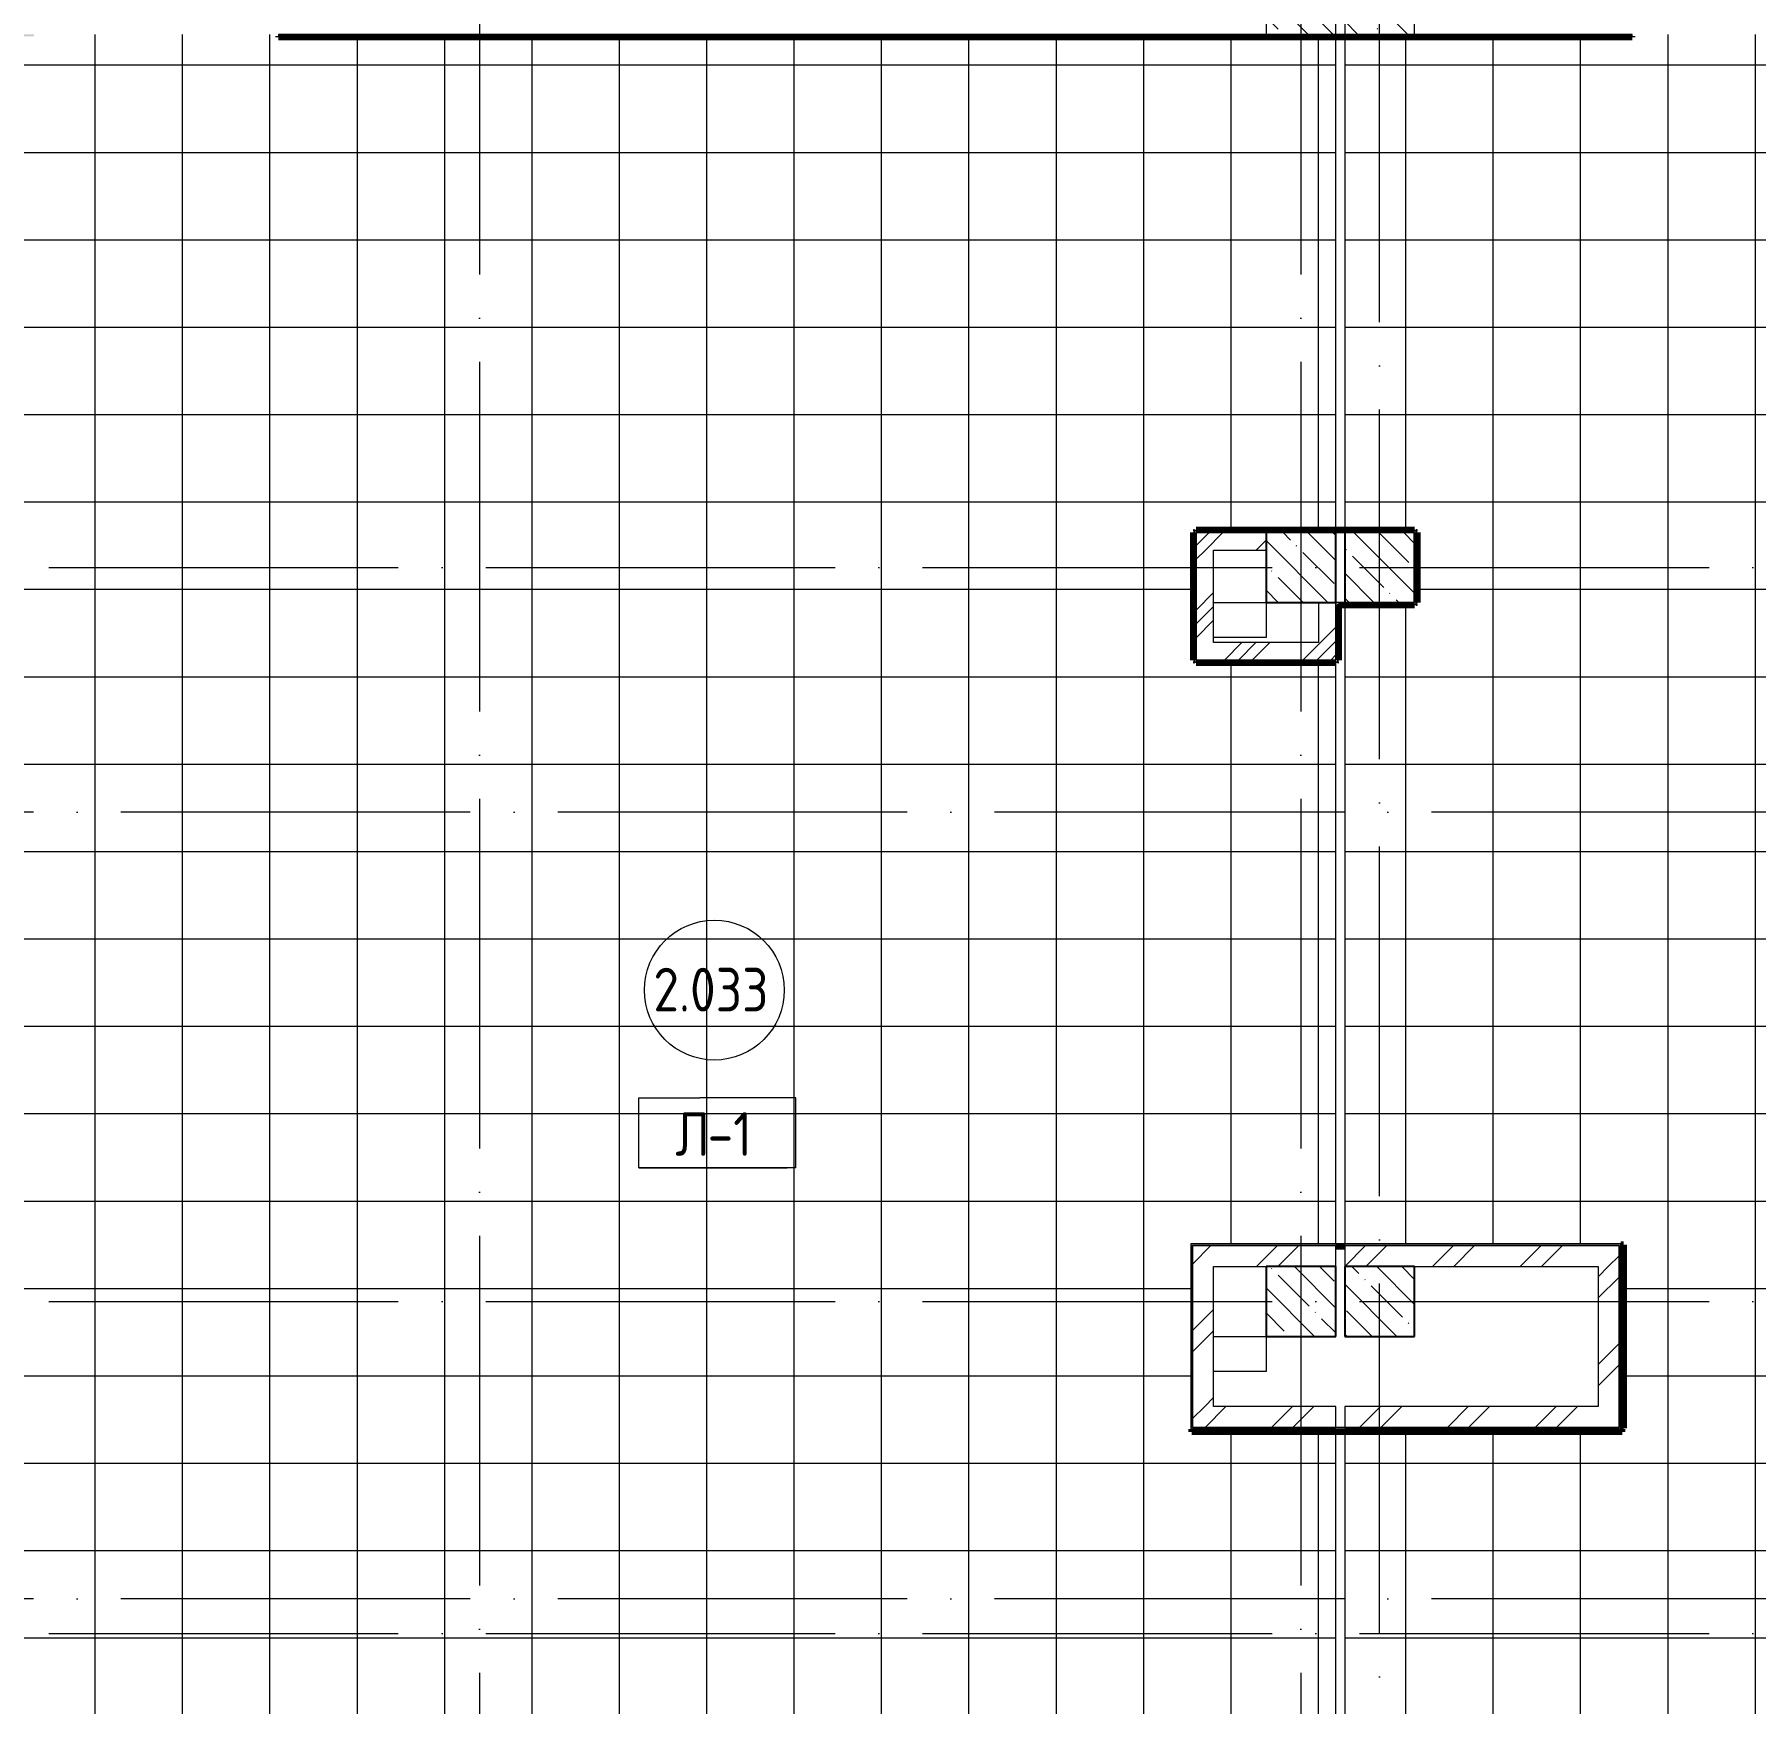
# Model space of a CAD drawing. Header units: millimetres. Extents: x 97 to 214665, y -4577 to 61202.
# Drawn here: x 163851 to 173699, y 26025 to 35575 of the extents above; entities that cross this region are included whole.
import ezdxf

# ---------------------------------------------------------------- set-up
doc = ezdxf.new("R2010")
doc.units = ezdxf.units.MM
doc.linetypes.add('ADSK_Линия сетки', pattern=[2500, 2000, -250, 0, -250])
for name, color, linetype, lineweight in [('A-AREA-____-IDEN', 2, 'Continuous', 20), ('A-FLOR-____-IDEN', 11, 'Continuous', 20), ('A-FLOR-____-OTLN', 192, 'Continuous', 9), ('A-FLOR-____-PATT', 8, 'Continuous', 9), ('A-WALL-____-MCUT', 113, 'Continuous', 9), ('A-WALL-____-PATT', 111, 'Continuous', 9), ('I-WALL-____-OTLN', 2, 'Continuous', 9), ('S-COLS-____-MCUT', 52, 'Continuous', 9), ('S-COLS-____-OTLN', 52, 'Continuous', 9), ('S-GRID-____-OTLN', 1, 'Continuous', 9)]:
    doc.layers.add(name, color=color, linetype=linetype, lineweight=lineweight)
doc.styles.add('GOST Common', font='GOST_Common.ttf', dxfattribs={"width": 0.9, "height": 250})
pattern_1 = [(135, (0, 0), (-142.5612, -142.5612), []), (135, (142.56, 0), (-142.5612, -142.5612), [252.016, -50.403, 3.353, -47.05])]
pattern_2 = [(45, (0, 0), (-251.4472, 251.4472), []), (45, (0, 381), (-251.4472, 251.4472), [])]
pattern_3 = [(45, (0, 0), (-224.5064, 224.5064), []), (45, (79.38, 0), (0, 449.0128), []), (45, (-79.38, 0), (0, 449.0128), [])]

# ---------------------------------------------------------------- blocks, each defined once
blk = doc.blocks.new('BSC_Колонна _Прямоугольная - 400x400-31495036-О_АИ_ПП_4_200_Целиком')
at = {"layer": 'S-COLS-____-OTLN', "lineweight": 5}
h = blk.add_hatch(dxfattribs=at)
h.set_pattern_fill('FP_49', color=256, style=0, pattern_type=2)
h.set_pattern_definition([(135, (-114050, -28325), (-142.5612, -142.5612), []), (135, (-113907.44, -28325), (-142.5612, -142.5612), [252.016, -50.403, 3.353, -47.05])])
h.paths.add_polyline_path([(-200, -200), (200, -200), (200, 200), (-200, 200)])
at = {"layer": 'S-COLS-____-MCUT', "color": 130, "lineweight": 25}
for p, q in [((200, 200), (-200, 200)), ((-200, 200), (-200, -200)), ((200, -200), (200, 200)), ((-200, -200), (200, -200))]:
    blk.add_line(p, q, dxfattribs=at)
blk = doc.blocks.new('BSC_Колонна _Прямоугольная - 400x400-V17-О_АИ_ПП_4_200_Целиком')
at = {"layer": 'S-COLS-____-OTLN', "lineweight": 5}
h = blk.add_hatch(dxfattribs=at)
h.set_pattern_fill('FP_51', color=256, style=0, pattern_type=2)
h.set_pattern_definition([(135, (-114050, -32525), (-142.5612, -142.5612), []), (135, (-113907.44, -32525), (-142.5612, -142.5612), [252.016, -50.403, 3.353, -47.05])])
h.paths.add_polyline_path([(-200, -200), (200, -200), (200, 200), (-200, 200)])
at = {"layer": 'S-COLS-____-MCUT', "color": 130, "lineweight": 25}
for p, q in [((200, 200), (-200, 200)), ((-200, 200), (-200, -200)), ((200, -200), (200, 200)), ((-200, -200), (200, -200))]:
    blk.add_line(p, q, dxfattribs=at)
blk = doc.blocks.new('0083_СОШ675_АР_R22_rvt-1-О_АИ_ПП_4_200_Целиком')
at = {"layer": 'A-WALL-____-PATT', "lineweight": 5}
h = blk.add_hatch(dxfattribs=at)
h.set_pattern_fill('FP_15', color=10, style=0, pattern_type=2)
h.set_pattern_definition(pattern_3)
h.paths.add_polyline_path([(113400.5, 32625), (113400.5, 32725), (113000, 32725), (113000, 32625), (113249.1, 32625)])
h = blk.add_hatch(dxfattribs=at)
h.set_pattern_fill('FP_15', color=10, style=0, pattern_type=2)
h.set_pattern_definition(pattern_3)
h.paths.add_polyline_path([(113100, 31995), (113100, 32625), (113000, 32625), (113000, 31995)])
h = blk.add_hatch(dxfattribs=at)
h.set_pattern_fill('FP_15', color=10, style=0, pattern_type=2)
h.set_pattern_definition(pattern_3)
h.paths.add_polyline_path([(113800, 32095), (113800, 32325), (113700, 32325), (113700, 32095)])
h = blk.add_hatch(dxfattribs=at)
h.set_pattern_fill('FP_15', color=10, style=0, pattern_type=2)
h.set_pattern_definition(pattern_3)
h.paths.add_polyline_path([(113100, 31995), (113800, 31995), (113800, 32095), (113100, 32095)])
h = blk.add_hatch(dxfattribs=at)
h.set_pattern_fill('FP_11', color=10, style=0, pattern_type=2)
h.set_pattern_definition(pattern_2)
h.paths.add_polyline_path([(113800, 28525), (113800, 28645), (112980, 28645), (112980, 28525), (113249.1, 28525)])
h = blk.add_hatch(dxfattribs=at)
h.set_pattern_fill('FP_11', color=10, style=0, pattern_type=2)
h.set_pattern_definition(pattern_2)
h.paths.add_polyline_path([(115420, 28525), (115420, 28645), (113850, 28645), (113850, 28525), (115300, 28525)])
h = blk.add_hatch(dxfattribs=at)
h.set_pattern_fill('FP_11', color=10, style=0, pattern_type=2)
h.set_pattern_definition(pattern_2)
h.paths.add_polyline_path([(113100, 27725), (113100, 28525), (112980, 28525), (112980, 27725)])
h = blk.add_hatch(dxfattribs=at)
h.set_pattern_fill('FP_11', color=10, style=0, pattern_type=2)
h.set_pattern_definition(pattern_2)
h.paths.add_polyline_path([(115420, 27725), (115420, 28525), (115300, 28525), (115300, 27725)])
h = blk.add_hatch(dxfattribs=at)
h.set_pattern_fill('FP_11', color=10, style=0, pattern_type=2)
h.set_pattern_definition(pattern_2)
h.paths.add_polyline_path([(113800, 27605), (113800, 27725), (112980, 27725), (112980, 27605), (113249.1, 27605)])
h = blk.add_hatch(dxfattribs=at)
h.set_pattern_fill('FP_11', color=10, style=0, pattern_type=2)
h.set_pattern_definition(pattern_2)
h.paths.add_polyline_path([(115420, 27605), (115420, 27725), (113850, 27725), (113850, 27605), (114215.5, 27605)])
at = {"layer": 'S-COLS-____-OTLN', "lineweight": 5}
h = blk.add_hatch(dxfattribs=at)
h.set_pattern_fill('FP_31', color=256, style=0, pattern_type=2)
h.set_pattern_definition(pattern_1)
h.paths.add_polyline_path([(113400, 35575), (113800, 35575), (113800, 35975), (113400, 35975), (113400, 35775)])
h = blk.add_hatch(dxfattribs=at)
h.set_pattern_fill('FP_31', color=256, style=0, pattern_type=2)
h.set_pattern_definition(pattern_1)
h.paths.add_polyline_path([(113850, 35575), (114250, 35575), (114250, 35975), (113850, 35975), (113850, 35775)])
h = blk.add_hatch(dxfattribs=at)
h.set_pattern_fill('FP_31', color=256, style=0, pattern_type=2)
h.set_pattern_definition(pattern_1)
h.paths.add_polyline_path([(113800, 32325), (113800, 32725), (113400, 32725), (113400, 32325)])
h = blk.add_hatch(dxfattribs=at)
h.set_pattern_fill('FP_31', color=256, style=0, pattern_type=2)
h.set_pattern_definition(pattern_1)
h.paths.add_polyline_path([(113800, 28125), (113800, 28525), (113400, 28525), (113400, 28125)])
at = {"layer": 'A-FLOR-____-OTLN', "color": 90}
for p, q in [((113100, 32325), (113400, 32325)), ((113400, 32325), (113400, 32125)), ((113400, 32125), (113100, 32125)), ((113100, 28125), (113400, 28125)), ((113400, 28125), (113400, 27925)), ((113400, 27925), (113100, 27925))]:
    blk.add_line(p, q, dxfattribs=at)
at = {"layer": 'A-WALL-____-MCUT', "color": 50, "lineweight": 13}
for p, q in [((113400.5, 32725), (113000, 32725)), ((113000, 32725), (113000, 32625)), ((113400.5, 32625), (113400.5, 32725)), ((113000, 32625), (113000, 31995)), ((113100, 32625), (113400.5, 32625)), ((113100, 32095), (113100, 32625)), ((113800, 32325), (113700, 32325)), ((113700, 32325), (113700, 32095)), ((113800, 32095), (113800, 32325)), ((113700, 32095), (113100, 32095)), ((113800, 31995), (113800, 32095)), ((113000, 31995), (113100, 31995)), ((113100, 31995), (113800, 31995)), ((113800, 28645), (112980, 28645)), ((112980, 28645), (112980, 28525)), ((113800, 28525), (113800, 28645)), ((115420, 28645), (113850, 28645)), ((113850, 28645), (113850, 28525)), ((115420, 28525), (115420, 28645)), ((112980, 28525), (112980, 27725)), ((113100, 27725), (113100, 28525)), ((113100, 28525), (113800, 28525)), ((114250, 28525), (115300, 28525)), ((115300, 28525), (115300, 27725)), ((115420, 27725), (115420, 28525)), ((112980, 27725), (112980, 27605)), ((113800, 27725), (113100, 27725)), ((113800, 27605), (113800, 27725)), ((115300, 27725), (113850, 27725)), ((113850, 27725), (113850, 27605)), ((115420, 27605), (115420, 27725)), ((112980, 27605), (113800, 27605)), ((113850, 27605), (115420, 27605))]:
    blk.add_line(p, q, dxfattribs=at)
at = {"layer": 'S-COLS-____-MCUT', "color": 130, "lineweight": 25}
for p, q in [((113400, 35575), (113800, 35575)), ((113850, 35575), (114250, 35575)), ((113800, 32725), (113400, 32725)), ((113400, 32725), (113400, 32325)), ((113800, 32325), (113800, 32725)), ((113400, 32325), (113800, 32325)), ((113800, 28525), (113400, 28525)), ((113400, 28525), (113400, 28125)), ((113800, 28125), (113800, 28525)), ((113400, 28125), (113800, 28125))]:
    blk.add_line(p, q, dxfattribs=at)
at = {"layer": 'S-COLS-____-OTLN', "color": 90}
for p, q in [((113400, 35775), (113400, 35575)), ((113800, 35575), (113800, 35775)), ((113850, 35775), (113850, 35575)), ((114250, 35575), (114250, 35775))]:
    blk.add_line(p, q, dxfattribs=at)
at = {"layer": 'S-COLS-____-OTLN', "color": 90, "lineweight": 9}
for name, p in [('BSC_Колонна _Прямоугольная - 400x400-V17-О_АИ_ПП_4_200_Целиком', (114050, 32525)), ('BSC_Колонна _Прямоугольная - 400x400-31495036-О_АИ_ПП_4_200_Целиком', (114050, 28325))]:
    blk.add_blockref(name, p, dxfattribs=at)
blk = doc.blocks.new('ADSK_Марка_Перекрытие - Типоразмер_ADSK_Марка-158127-О_АИ_ПП_4_200_Целиком')
at = {"layer": 'A-FLOR-____-IDEN'}
for p, q in [((-4.5, 4), (-1, 4)), ((-4.5, 0), (-4.5, 4)), ((4.5, 4), (-1, 4)), ((4.5, 0), (4.5, 4)), ((4.5, 0), (-4.5, 0)), ((-4.5, 0), (4, 0))]:
    blk.add_line(p, q, dxfattribs=at)
blk = doc.blocks.new('ADSK_Марка_Помещение_ОдноЗначение - Номер-159740-О_АИ_ПП_4_200_Целиком')
at = {"layer": 'A-AREA-____-IDEN'}
blk.add_circle((0, 0), 4, dxfattribs=at)

msp = doc.modelspace()

# ---------------------------------------------------------------- hatches: boundary and pattern name
at = {"layer": 'A-FLOR-____-PATT'}
h = msp.add_hatch(dxfattribs=at)
h.set_pattern_fill('FP_209', color=256, style=0, pattern_type=2)
h.set_pattern_definition([(0, (178198.1, 22900), (0, 500), []), (90, (178198.1, 22900), (-500, 3e-14), [])])
h.paths.add_polyline_path([(193298.098584, 10225), (193298.115584, 10225.000586), (192973.37606, 10225)])
h.paths.add_polyline_path([(185898.062836, 10225), (185898.115584, 10225.000586), (183309.843938, 10225)])
h.paths.add_polyline_path([(179289.177231, 10225), (179289.177231, 10434.956298), (178498.114412, 10434.956298), (178498.114412, 10424.999417), (178898.09249, 10424.999414), (178898.114412, 10431.956298), (179286.177231, 10431.956298), (179286.185272, 10225)])
h.paths.add_polyline_path([(179304.177231, 10225), (182198.115584, 10225), (182198.115584, 10240), (182533.478808, 10240), (182533.478808, 10429.898442), (182538.478808, 10429.898442), (182538.478808, 10434.999414), (182548.478808, 10434.999414), (182549.224522, 10439.999414), (182948.478808, 10439.999414), (182948.478808, 10434.999414), (182958.478808, 10434.999414), (182958.478808, 10424.999414), (182963.478808, 10424.999414), (182963.478808, 10240.000586), (189783.478808, 10240.000586), (189783.478808, 10429.898442), (189788.478808, 10429.898442), (189788.478808, 10435.000586), (189798.478808, 10435.000586), (189799.22461, 10440.000586), (190198.478808, 10440.000586), (190198.478808, 10435.000586), (190208.478808, 10435.000586), (190208.478808, 10429.898442), (190213.478808, 10429.898442), (190213.478808, 10240.000586), (193583.170911, 10240.000586), (193583.170911, 10429.898442), (193588.170911, 10429.898442), (193588.170911, 10435.000586), (193598.170911, 10435.000586), (193598.170911, 10440.000586), (193983.170911, 10440.000586), (193983.170911, 10645), (193998.09249, 10645), (193998.09249, 12345), (193983.170911, 12345), (193983.170911, 12930.000586), (193698.114412, 12930.000586), (193697.736004, 12935.000586), (193688.114412, 12935.000586), (193688.114412, 12945.000586), (193683.114412, 12945.000586), (193683.114412, 13645.000586), (193688.114412, 13645.000586), (193688.114412, 13655.000586), (193698.114412, 13655.000586), (193698.835408, 13660.000586), (193983.114412, 13660.000586), (193983.114412, 15710), (193798.114412, 15710), (193797.611854, 15715), (193788.114412, 15715), (193788.114412, 15724.999414), (193783.114412, 15724.999414), (193783.114412, 16124.999414), (193788.114412, 16125), (193788.114412, 16135), (193798.114412, 16135), (193799.127127, 16140), (193983.114412, 16140), (193983.114412, 19010), (193798.114412, 19010), (193798.09249, 19015), (193788.114412, 19015), (193788.114412, 19024.999998), (193783.114412, 19024.999998), (193783.114412, 19424.999414), (193788.114412, 19425), (193788.114412, 19435), (193798.114412, 19435), (193799.0926, 19440), (193983.114412, 19440), (193983.114412, 22410), (193798.114412, 22410), (193798.09249, 22415), (193788.114412, 22415), (193788.114412, 22425), (193783.114412, 22425), (193783.114412, 22690), (192653.114412, 22690), (192653.114412, 22415.999414), (192648.114412, 22415.999414), (192648.114412, 22405.999414), (192638.114412, 22405.999414), (192638.114412, 22400.999414), (190013.114412, 22400.999414), (190013.114412, 22360.499414), (189998.114412, 22360.499414), (189998.114412, 19480.499414), (190013.114412, 19480.499414), (190013.114412, 19439.999414), (190198.09249, 19439.999414), (190198.114412, 19434.999414), (190208.09249, 19434.999414), (190208.09249, 19424.999414), (190213.09249, 19424.999416), (190213.09249, 19024.999416), (190208.09249, 19024.999416), (190208.09249, 19014.999414), (190198.09249, 19014.999414), (190197.058121, 19009.999414), (190013.09249, 19009.999414), (190013.09249, 19014.999414), (189998.114412, 19014.999414), (189998.804032, 16135), (190063.09249, 16135), (190063.09249, 16139.999414), (190198.09249, 16139.999414), (190198.114412, 16134.999414), (190208.09249, 16134.999414), (190208.09249, 16124.999414), (190213.09249, 16124.999414), (190213.09249, 15724.999414), (190208.09249, 15724.999414), (190208.09249, 15714.999414), (190198.09249, 15714.999414), (190196.960415, 15709.999414), (189798.09249, 15709.999414), (189798.09249, 15714.999414), (189788.09249, 15714.999414), (189788.09249, 15724.999414), (189783.09249, 15724.999414), (189783.09249, 15910), (189788.09249, 15910), (189788.09249, 15925), (182958.09249, 15925), (182958.09249, 15860), (182963.09249, 15860), (182963.09249, 15724.999414), (182958.09249, 15724.999414), (182958.09249, 15714.999414), (182948.09249, 15714.999414), (182946.960415, 15709.999414), (182548.09249, 15709.999414), (182548.09249, 15714.999414), (182538.09249, 15714.999414), (182538.09249, 15724.999414), (182533.09249, 15724.999414), (182533.09249, 15910), (182538.09249, 15910), (182538.09249, 15925), (178908.09249, 15925), (178908.09249, 15860), (178913.09249, 15860), (178913.09249, 15724.999414), (178908.09249, 15724.999414), (178908.09249, 15714.999414), (178898.09249, 15714.999414), (178896.960477, 15709.999414), (178498.092552, 15709.999414), (178498.09249, 15714.999414), (178488.09249, 15714.999414), (178488.09249, 15724.999415), (178483.09249, 15724.999415), (178483.09249, 16124.999414), (178488.09249, 16124.999414), (178488.09249, 16134.999414), (178498.09249, 16134.999414), (178499.127086, 16139.999414), (178683.09249, 16139.999414), (178683.09249, 16134.999414), (178698.09249, 16134.999414), (178697.424681, 19014.999414), (178633.09249, 19014.999414), (178633.09249, 19009.999414), (178498.09249, 19009.999414), (178498.09249, 19014.999414), (178488.09249, 19014.999414), (178488.09249, 19024.999414), (178483.09249, 19025.888303), (178483.09249, 19424.999414), (178488.09249, 19425.894872), (178488.09249, 19435), (178498.09249, 19435), (178499.092639, 19440), (178683.09249, 19440), (178683.09249, 19435), (178698.09249, 19435), (178697.447711, 22415), (178633.09249, 22415), (178633.09249, 22410), (178498.09249, 22410), (178498.09249, 22415), (178488.09249, 22415), (178488.09249, 22425), (178483.09249, 22424.999414), (178483.09249, 22824.999414), (178488.09249, 22824.999414), (178488.09249, 22834.999414), (178498.09249, 22834.999414), (178498.114412, 22839.999414), (178898.09249, 22839.999414), (178898.114412, 22834.999414), (178908.09249, 22834.999414), (178908.09249, 22824.999414), (178913.09249, 22824.999414), (178913.09249, 22690), (178908.09249, 22690), (178908.09249, 22625), (182548.09249, 22625), (182548.09249, 22690), (182533.09249, 22690), (182533.09249, 22824.999414), (182538.09249, 22824.999414), (182538.09249, 22834.999414), (182548.09249, 22834.999414), (182548.114412, 22839.999414), (182948.09249, 22839.999414), (182948.114412, 22834.999414), (182958.09249, 22834.999414), (182958.09249, 22824.999414), (182963.09249, 22824.999414), (182963.09249, 22640), (182958.09249, 22640), (182958.09249, 22625), (189798.09249, 22625), (189798.09249, 22690), (189783.09249, 22690), (189783.09249, 22824.999414), (189788.09249, 22824.999414), (189788.09249, 22834.999414), (189798.09249, 22834.999414), (189798.114412, 22839.999414), (193983.114412, 22839.999414), (193983.114412, 24894.999414), (193998.114412, 24894.999414), (193998.114412, 27094.999414), (193983.114412, 27094.999414), (193983.114412, 28110.000984), (193798.09249, 28110.000984), (193798.09249, 28097.999812), (193693.09249, 28097.999812), (193693.09249, 27360.499812), (193653.09249, 27360.499812), (193653.09249, 28097.999812), (191938.09249, 28097.999812), (191938.09249, 27360.499812), (191898.09249, 27360.499812), (191898.09249, 28097.999812), (188448.09249, 28097.999812), (188448.09249, 28110.000984), (187948.09249, 28110.000984), (187948.09249, 28104.999812), (182463.09249, 28104.999812), (182463.09249, 28060.000984), (182470.114412, 28060.000984), (182470.114412, 27850.000984), (182465.114412, 27850.000984), (182465.114412, 27840.000984), (182455.114412, 27840.000984), (182455.114412, 27835.000984), (181941.09249, 27835.000984), (181941.09249, 27840.000984), (181931.09249, 27840.000984), (181931.09249, 27850.000984), (181926.09249, 27850.71925), (181926.09249, 28109.999414), (181931.09249, 28109.999414), (181931.09249, 28124.999414), (177521.09249, 28125), (177521.09249, 28109.999414), (176198.114412, 28109.999414), (176198.09249, 28114.999414), (176188.114412, 28114.999414), (176188.114412, 28124.999414), (176183.114412, 28124.999414), (176183.114412, 35559.999414), (175093.09249, 35559.999414), (175093.09249, 35574.999414), (172993.09249, 35575), (172993.09249, 35559.999414), (171348.09249, 35559.999414), (171348.114412, 32740), (171748.09249, 32740), (171748.114412, 32735), (171758.09249, 32735), (171758.09249, 32725), (171763.09249, 32725), (171763.09249, 32324.999414), (171758.09249, 32324.999414), (171758.09249, 32314.999414), (171748.09249, 32314.999414), (171748.09249, 32309.999414), (171348.09249, 32309.999414), (171349.179447, 28655), (172928.114412, 28655), (172928.114412, 28650), (172943.114412, 28650), (172943.114412, 27599.999414), (172928.114412, 27599.999414), (172928.114412, 27594.999414), (172935.614412, 27594.999414), (172935.614412, 27579.999414), (171348.09249, 27579.999414), (171348.114412, 22840), (171748.09249, 22840), (171748.114412, 22835), (171758.09249, 22835), (171758.09249, 22825), (171763.09249, 22824.999414), (171763.09249, 22424.999414), (171758.09249, 22424.999414), (171758.09249, 22414.999414), (171748.09249, 22414.999414), (171748.09249, 22409.999414), (171348.09249, 22409.999414), (171348.09249, 19439.999414), (171748.09249, 19439.999414), (171748.114412, 19434.999414), (171758.09249, 19434.999414), (171758.09249, 19424.999414), (171763.09249, 19424.110525), (171763.09249, 19024.999414), (171758.09249, 19024.999414), (171758.09249, 19014.999414), (171748.09249, 19014.999414), (171748.09249, 19009.999414), (171563.114998, 19009.999414), (171563.114998, 16139.999414), (171753.114998, 16139.999414), (171753.114998, 16134.999414), (171758.09249, 16134.999414), (171758.09249, 16124.999414), (171763.09249, 16124.999414), (171763.09249, 15724.999999), (171758.09249, 15724.999999), (171758.09249, 15715), (171748.09249, 15715), (171748.09249, 15710), (171563.114998, 15710), (171563.114998, 10440.000586), (171748.177231, 10440.000586), (171748.177231, 10424.999413), (171753.137506, 10425.000586), (171753.137506, 10429.962841), (171763.177231, 10429.962841), (171763.177231, 10240.000586), (175093.177231, 10240.000586), (175093.177231, 10427.956298), (175098.177231, 10427.956298), (175098.177231, 10442.956298), (175464.177231, 10442.956298), (175464.177231, 10437.956298), (175474.177231, 10437.956298), (175474.177231, 10427.956298), (175479.177231, 10427.956298), (175479.177231, 10240), (178483.114412, 10240), (178483.114412, 10434.956298), (178488.114412, 10434.956298), (178488.114412, 10449.956298), (182198.115584, 10449.956298), (182198.115584, 10434.956298), (179304.177231, 10434.675421), (179304.177231, 10225.125)])
h.paths.add_polyline_path([(175464.177231, 10225), (175464.177231, 10427.956298), (175108.177231, 10427.956298), (175108.177231, 10225.000586), (175111.177231, 10225.000586), (175111.177231, 10424.956298), (175461.177231, 10424.956298), (175461.177231, 10225)])
h.paths.add_polyline_path([(193602.753943, 10225.000586), (193602.753943, 10424.956298), (193598.170911, 10424.687136), (193598.170911, 10225.000586)])
h.paths.add_polyline_path([(190198.114412, 10225.000586), (190198.478808, 10225.022689), (190198.114412, 10235.000586)])
h.paths.add_polyline_path([(166186.092491, 19224.940333), (166189.092491, 19225), (166189.092491, 19462), (166186.092491, 19462), (166186.092491, 19225)])
h.paths.add_polyline_path([(166204.092491, 19239.940333), (170883.114412, 19239.940333), (170883.114412, 19429.940333), (170888.114412, 19429.940333), (170888.114412, 19434.999414), (170898.114412, 19434.999414), (170898.114412, 19439.999414), (171298.114412, 19439.999414), (171298.114412, 22110), (170498.114412, 22110), (170498.114412, 22115), (170488.114412, 22115), (170488.114412, 22125), (170483.114412, 22125.09375), (170483.114412, 22825), (170488.114412, 22825.474684), (170488.114412, 22835), (170498.114412, 22835), (170498.114412, 22840), (171298.114412, 22840), (171298.114412, 27579.999414), (170473.114705, 27579.999414), (170473.114705, 27594.999414), (170468.114705, 27594.999414), (170468.114705, 28655), (171298.114412, 28655), (171298.114412, 31979.999414), (170498.114412, 31979.999414), (170498.054711, 31984.999414), (170488.114412, 31984.999414), (170488.114412, 31994.999414), (170483.114412, 31995.625997), (170483.114412, 32725), (170488.114412, 32725), (170488.114412, 32735), (170498.114412, 32735), (170498.114412, 32740), (171298.114412, 32740), (171298.114412, 35559.999414), (165248.114412, 35559.999414), (165248.114412, 35574.999414), (163848.114412, 35575), (163848.114412, 35559.999414), (162413.114998, 35559.999414), (162413.114998, 34914.967838), (162398.114998, 34914.967838), (162398.114998, 33274.967838), (162413.114998, 33274.967838), (162413.114998, 32740), (162598.114412, 32740), (162598.114412, 32735), (162608.114412, 32735), (162608.114412, 32725), (162613.114412, 32724.999414), (162613.114412, 32324.999414), (162608.114412, 32324.582278), (162608.114412, 32314.999414), (162598.114412, 32314.999414), (162597.32491, 32309.999414), (162413.114998, 32309.999414), (162413.114998, 28539.999414), (162598.114412, 28539.999414), (162598.114998, 28534.999414), (162608.114998, 28534.999414), (162608.114998, 28524.999414), (162613.114998, 28524.999414), (162613.114998, 28125.059667), (162608.116504, 28124.999414), (162608.114998, 28115.059667), (162598.114998, 28115.059667), (162598.114412, 28110.059667), (162413.114998, 28110.059667), (162413.114998, 27280.059667), (163018.114998, 27280.059667), (163018.114998, 27275.059667), (163028.114998, 27275.059667), (163028.114998, 27265.059667), (163033.114998, 27265.059667), (163033.114998, 26105.059667), (163028.114998, 26105.059667), (163028.114998, 26095.059667), (163018.114998, 26095.059667), (163018.114998, 26090.059667), (162413.380753, 26090.059667), (162413.380753, 23215), (162605.114998, 23215), (162605.114998, 23210), (162615.114998, 23210), (162615.114998, 23200), (162620.114998, 23198.955668), (162620.114998, 22424.999414), (162615.114998, 22424.999414), (162615.114998, 22414.999414), (162605.114998, 22414.999414), (162605.114998, 22409.999414), (162413.114998, 22409.999414), (162413.114998, 19725), (162598.09249, 19725), (162598.09249, 19446.999414), (162953.114412, 19446.999414), (162953.114412, 19441.999414), (162968.114412, 19441.999414), (162968.114412, 19240), (165791.09249, 19240), (165791.09249, 19462), (165796.09249, 19462), (165796.09249, 19472), (165806.09249, 19472), (165806.09249, 19477), (166189.092491, 19477), (166189.092491, 19472), (166199.092491, 19472), (166199.092491, 19462), (166204.092491, 19462), (166204.092491, 19399.33127)])
h.paths.add_polyline_path([(190008.114412, 22415.999414), (190198.09249, 22415.999414), (190198.09249, 22424.999414), (189998.114412, 22424.999414), (189998.714346, 22415.999414)])
h.paths.add_polyline_path([(162598.114412, 22424.999414), (162605.114998, 22424.999414), (162605.114998, 22824.999414), (162598.114412, 22824.999414), (162598.114412, 22432)])
h.paths.add_polyline_path([(162398.346091, 23200), (162398.380753, 23200), (162398.114998, 23200)])
at = {"layer": 'A-WALL-____-PATT'}
h = msp.add_hatch(color=7, dxfattribs=at)
h.paths.add_polyline_path([(176188.114412, 35564.999414), (176198.114412, 35564.999414), (176198.114412, 35574.999414), (175093.09249, 35574.999414), (175093.09249, 35564.999414), (175579.018241, 35564.999414)])
h.paths.add_polyline_path([(171713.605393, 35564.999414), (172993.09249, 35564.999414), (172993.09249, 35574.999414), (165248.114412, 35574.999414), (165248.114412, 35564.999414), (169780.898969, 35564.999414)])
h.paths.add_polyline_path([(163848.114412, 35564.999414), (163848.114412, 35574.999414), (162398.114998, 35574.999414), (162398.114998, 35564.999414), (163016.426484, 35564.999414)])
for points in [[(171748.114412, 32725), (171758.09249, 32725), (171758.09249, 32735), (170488.114412, 32735), (170488.114412, 32725), (171748.09249, 32725)], [(170498.114412, 31994.999414), (170498.114412, 32725), (170488.114412, 32725), (170488.114412, 31994.999414)], [(171748.09249, 32314.999414), (171758.09249, 32314.999414), (171758.09249, 32725), (171748.114412, 32725), (171748.09249, 32324.999414)], [(171748.09249, 32314.999414), (171748.09249, 32324.999414), (171298.114412, 32324.999414), (171298.114412, 32314.999414), (171713.605393, 32314.999414)], [(171308.114412, 31984.999414), (171308.114412, 32314.999414), (171298.114412, 32314.999414), (171298.114412, 31984.999414)], [(171298.114412, 31984.999414), (171298.114412, 31994.999414), (170488.114412, 31994.999414), (170488.114412, 31984.999414), (170747.252181, 31984.999414)], [(170747.252181, 28645), (172918.114412, 28645), (172918.114412, 28655), (170468.114705, 28655), (170468.114705, 28645), (170478.114705, 28645)], [(170478.114705, 27594.999414), (170478.114705, 28645), (170468.114705, 28645), (170468.114705, 27594.999414)], [(172928.114412, 27604.999414), (172928.114412, 28655), (172918.114412, 28655), (172918.114412, 27604.999414)], [(172928.114412, 27594.999414), (172928.114412, 27604.999414), (170478.114705, 27604.999414), (170478.114705, 27594.999414), (171713.605393, 27594.999414)]]:
    msp.add_hatch(color=7, dxfattribs=at).paths.add_polyline_path(points)

# ---------------------------------------------------------------- linework, layer by layer
at = {"layer": 'A-FLOR-____-OTLN'}
for p, q in [((171298.114412, 32740), (171298.114412, 35559.999414)), ((171348.09249, 35559.999414), (171348.09249, 32740)), ((171348.09249, 32309.999414), (171348.09249, 28655)), ((171298.114412, 28655), (171298.114412, 31979.999414)), ((171298.114412, 22840), (171298.114412, 27579.999414)), ((171348.09249, 27579.999414), (171348.09249, 22840))]:
    msp.add_line(p, q, dxfattribs=at)
at = {"layer": 'A-WALL-____-MCUT', "color": 7}
for p, q in [((172993.09249, 35574.999414), (165248.114412, 35574.999414)), ((165248.114412, 35574.999414), (165248.114412, 35564.999414)), ((165248.114412, 35564.999414), (172993.09249, 35564.999414)), ((172993.09249, 35564.999414), (172993.09249, 35574.999414)), ((171758.09249, 32735), (170488.114412, 32735)), ((170488.114412, 32735), (170488.114412, 31984.999414)), ((170498.114412, 32725), (171348.114412, 32725)), ((170498.114412, 31994.999414), (170498.114412, 32725)), ((171758.09249, 32314.999414), (171758.09249, 32735)), ((171348.114412, 32324.999414), (171298.114412, 32324.999414)), ((171298.114412, 32324.999414), (171298.114412, 31994.999414)), ((171308.114412, 32314.999414), (171758.09249, 32314.999414)), ((171308.114412, 31984.999414), (171308.114412, 32314.999414)), ((170488.114412, 31984.999414), (171308.114412, 31984.999414)), ((171298.114412, 31994.999414), (170498.114412, 31994.999414)), ((172928.114412, 28655), (170468.114705, 28655)), ((170468.114705, 28655), (170468.114705, 27594.999414)), ((170478.114705, 28645), (172918.114412, 28645)), ((170478.114705, 27604.999414), (170478.114705, 28645)), ((172918.114412, 28645), (172918.114412, 27604.999414)), ((172928.114412, 27594.999414), (172928.114412, 28655)), ((170468.114705, 27594.999414), (172928.114412, 27594.999414)), ((172918.114412, 27604.999414), (170478.114705, 27604.999414))]:
    msp.add_line(p, q, dxfattribs=at)
at = {"layer": 'I-WALL-____-OTLN', "color": 5, "lineweight": 90}
for p, q in [((165248.114412, 35564.999414), (165248.114412, 35559.999414)), ((172993.09249, 35559.999414), (165248.114412, 35559.999414)), ((172993.09249, 35559.999414), (172993.09249, 35564.999414)), ((170483.114412, 31994.999414), (170483.114412, 32725)), ((170488.114412, 32725), (170483.114412, 32725)), ((170498.114412, 32740), (171748.09249, 32740)), ((170498.114412, 32740), (170498.114412, 32735)), ((171748.09249, 32734.920634), (171748.09249, 32740)), ((171763.09249, 32725), (171758.09249, 32725)), ((171763.09249, 32725), (171763.09249, 32324.999414)), ((171748.09249, 32309.999414), (171313.114412, 32309.999414)), ((171313.114412, 32309.999414), (171313.114412, 31994.999414)), ((171748.09249, 32309.999414), (171748.09249, 32314.999414)), ((171758.09249, 32324.999414), (171763.09249, 32324.999414)), ((170483.114412, 31994.999414), (170488.114412, 31994.999414)), ((170498.114412, 31984.999414), (170498.114412, 31979.999414)), ((171298.114412, 31979.999414), (170498.114412, 31979.999414)), ((171298.114412, 31979.999414), (171298.114412, 31984.999414)), ((171308.114412, 31994.999414), (171313.114412, 31994.999414)), ((171348.09249, 28640), (171298.114412, 28640)), ((172943.114412, 28650), (172928.114412, 28650)), ((172943.114412, 28650), (172943.114412, 27599.999414)), ((170473.114705, 27579.999414), (170473.114705, 27594.999414)), ((172935.614412, 27579.999414), (170473.114705, 27579.999414)), ((172943.114412, 27599.999414), (172928.114412, 27599.999414)), ((172928.114412, 27594.999414), (172935.614412, 27594.999414)), ((172935.614412, 27579.999414), (172935.614412, 27594.999414))]:
    msp.add_line(p, q, dxfattribs=at)
at = {"layer": 'S-GRID-____-OTLN', "linetype": 'ADSK_Линия сетки'}
for p, q in [((166398.11526, 61202.00513), (166398.11526, -3572.657751)), ((171098.114998, 61202.00513), (171098.114998, -2302.657751)), ((171548.114998, -3572.657751), (171548.114998, 61202.00513)), ((53928.563196, 32525.000984), (213846.668489, 32525.000984)), ((213846.668489, 31125.11992), (156818.114412, 31125.11992)), ((53928.563196, 28325.000984), (213846.668489, 28325.000984)), ((213846.668489, 26625.11992), (156818.114412, 26625.11992)), ((53928.563196, 26425.000586), (213846.668489, 26425.000586))]:
    msp.add_line(p, q, dxfattribs=at)

# ---------------------------------------------------------------- block references
at = {"color": 250, "lineweight": 5}
msp.add_blockref('0083_СОШ675_АР_R22_rvt-1-О_АИ_ПП_4_200_Целиком', (57498.114412, 0), dxfattribs=at)
at = {"layer": 'A-AREA-____-IDEN', "xscale": 99.99999999999993, "yscale": 99.99999999999993, "zscale": 99.99999999999993}
msp.add_blockref('ADSK_Марка_Помещение_ОдноЗначение - Номер-159740-О_АИ_ПП_4_200_Целиком', (167741.475303, 30106.964365), dxfattribs=at)
at = {"layer": 'A-FLOR-____-IDEN', "xscale": 99.99999999999993, "yscale": 99.99999999999993, "zscale": 99.99999999999993}
msp.add_blockref('ADSK_Марка_Перекрытие - Типоразмер_ADSK_Марка-158127-О_АИ_ПП_4_200_Целиком', (167758.308235, 29091.048023), dxfattribs=at)

# ---------------------------------------------------------------- texts
at = {"layer": 'A-AREA-____-IDEN', "lineweight": 9, "insert": (167392.268045, 30234.689437), "char_height": 250, "width": 858.6073125, "attachment_point": 1, "style": 'GOST Common'}
msp.add_mtext('2.033', dxfattribs=at)
at = {"layer": 'A-FLOR-____-IDEN', "lineweight": 9, "char_height": 250, "attachment_point": 1, "style": 'GOST Common'}
for s, insert, width in [('\\fGOST Common|b0|i0|c204|p34|;\\W.9;Л', (167518.62739, 29408.885597), 223.6708125), ('-1', (167703.174265, 29408.885597), 331.898625)]:
    msp.add_mtext(s, dxfattribs=dict(at, insert=insert, width=width))

doc.saveas('drawing.dxf')
